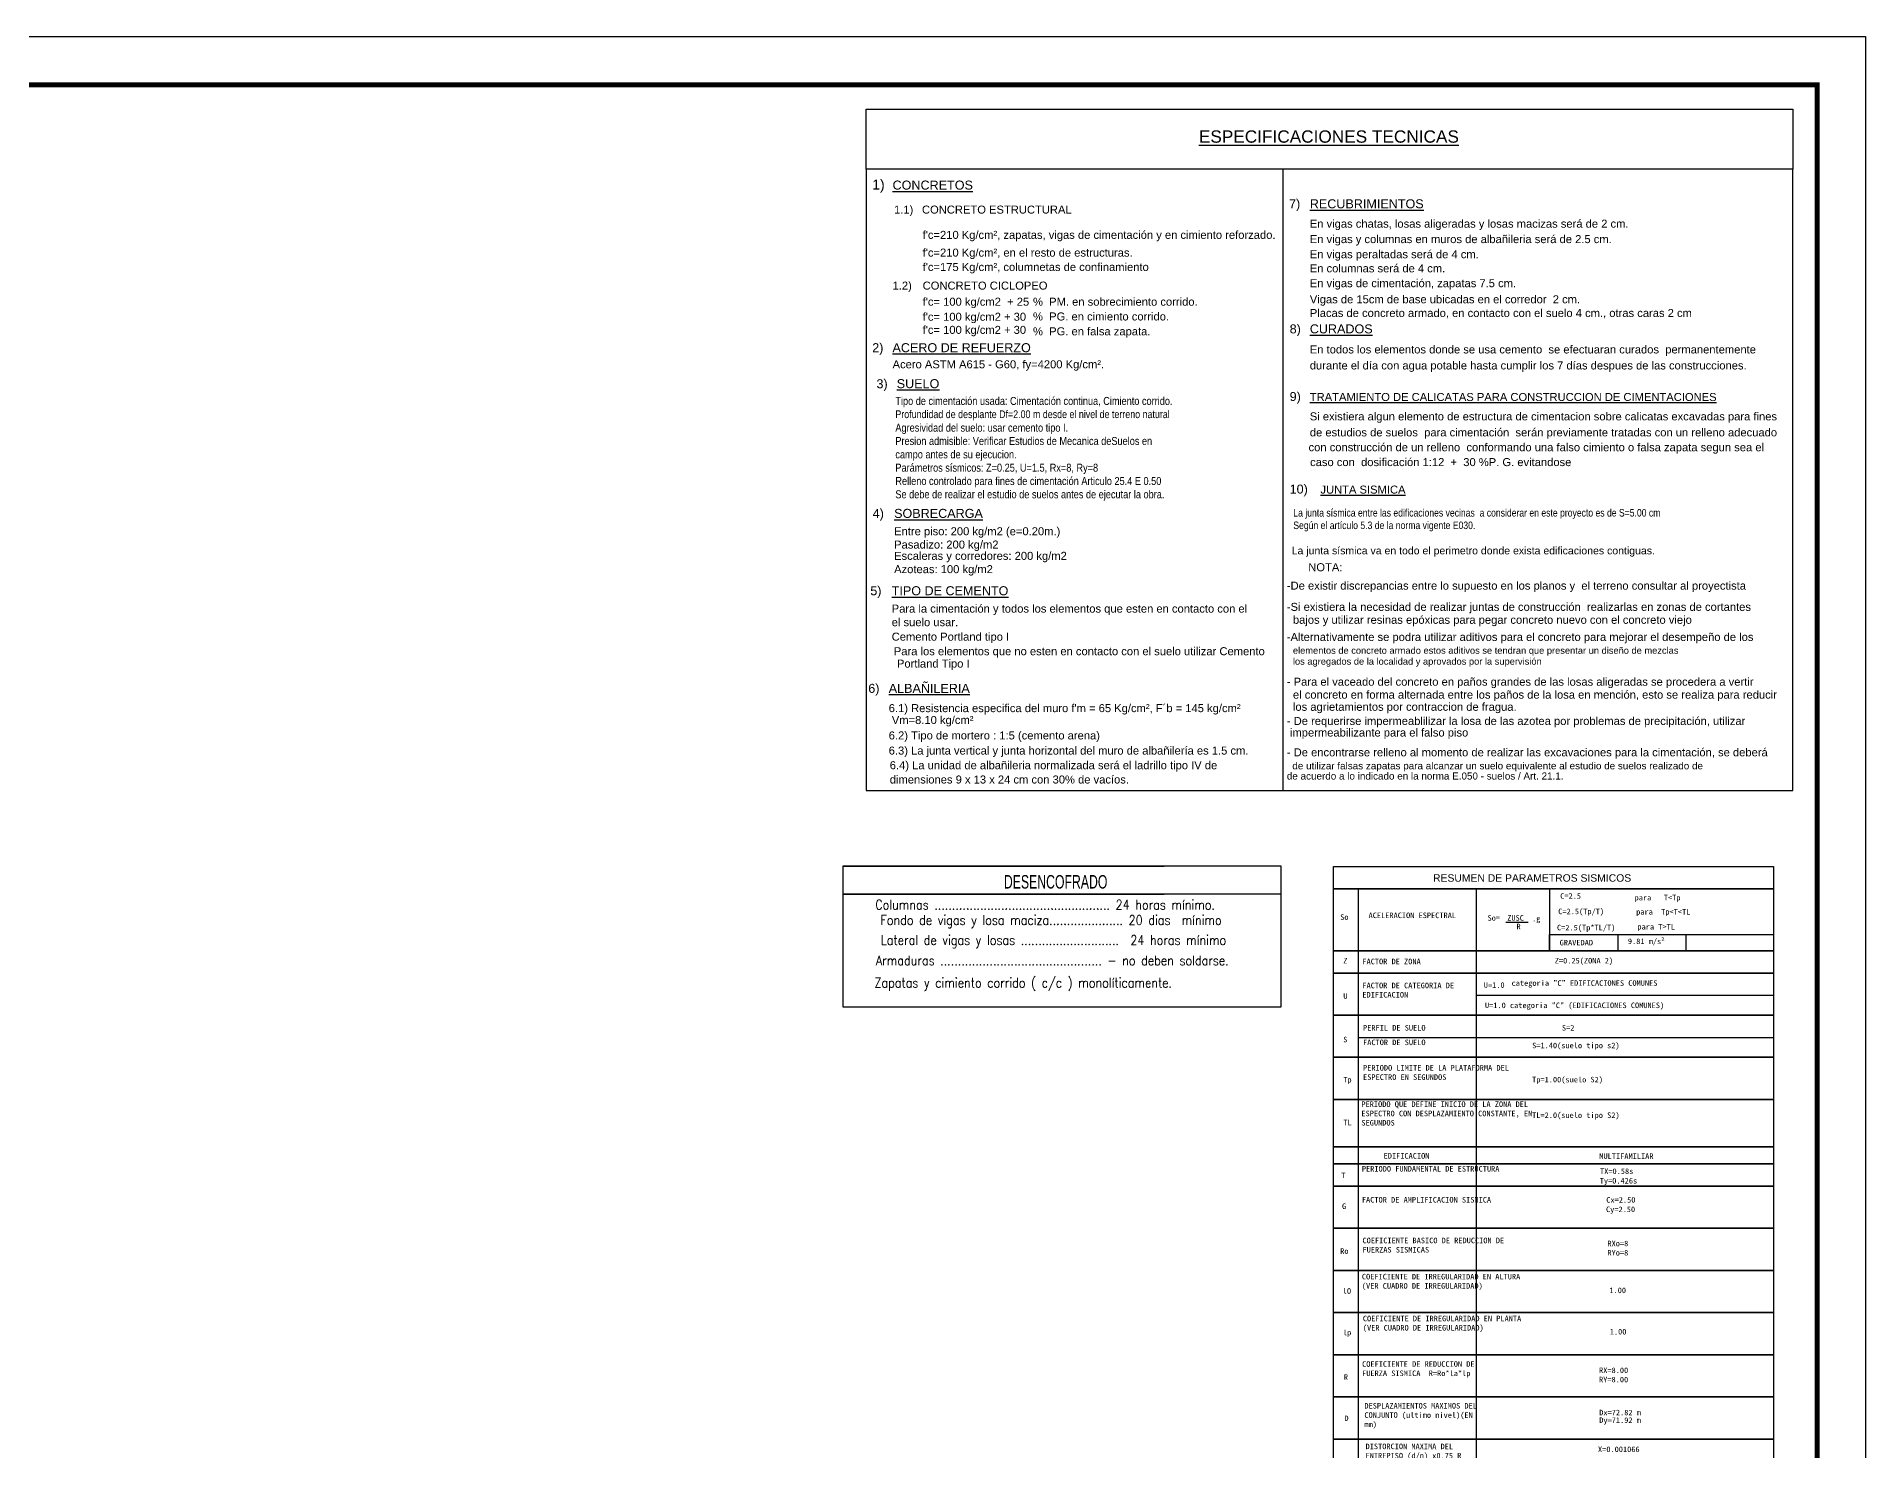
# Model space of a CAD drawing. Header units: millimetres. Extents: x 0 to 86.9, y -0.5 to 29.7.
# Drawn here: x 67.99 to 86.95, y 14.51 to 29.17 of the extents above; entities that cross this region are included whole.
import ezdxf
from ezdxf.enums import TextEntityAlignment as Align

# ---------------------------------------------------------------- set-up
doc = ezdxf.new("R2010")
doc.units = ezdxf.units.MM
for name, color, linetype in [('.D1 Texto', 7, 'Continuous'), ('.N1 Cuadros', 253, 'Continuous'), ('00 AR_Muro Bajo', 7, 'Continuous'), ('CEM_02', 2, 'Continuous'), ('CEM_TEXTOS 1', 3, 'Continuous'), ('CEM_TEXTOS 3', 6, 'Continuous'), ('MEMBR', 250, 'Continuous')]:
    doc.layers.add(name, color=color, linetype=linetype)
doc.styles.add('ARIAL', font='arial')
doc.styles.add('arialblak', font='arialblak')
doc.styles.add('BIL', font='arial', dxfattribs={"width": 0.82})
doc.styles.add('LETRAS', font='arial')
doc.styles.add('llamada 50', font='romans', dxfattribs={"width": 0.85})
doc.styles.get("Standard").update_dxf_attribs({"font": 'SimKai'})

# ---------------------------------------------------------------- blocks, each defined once
blk = doc.blocks.new('PLT_418')
at = {"layer": '.N1 Cuadros'}
for p, q in [((2496.154, 1422.775), (2496.411, 1422.775)), ((2496.411, 1422.775), (2496.411, 1420.155)), ((2498.395, 1422.775), (2498.395, 1422.134)), ((2497.943, 1422.431), (2498.172, 1422.431)), ((2497.635, 1421.673), (2500.716, 1421.673)), ((2496.411, 1421.235), (2500.716, 1421.235)), ((2496.411, 1420.155), (2496.411, 1416.185)), ((2498.142, 1419.924), (2498.648, 1419.924)), ((2499.155, 1419.924), (2499.661, 1419.924)), ((2500.167, 1419.924), (2500.674, 1419.924)), ((2496.154, 1416.185), (2500.716, 1416.185))]:
    blk.add_line(p, q, dxfattribs=at)
for points in [[(2496.154, 1423.006), (2500.716, 1423.006), (2500.716, 1422.775), (2496.154, 1422.775)], [(2496.154, 1422.775), (2500.716, 1422.775), (2500.716, 1422.134), (2496.154, 1422.134)], [(2496.154, 1422.134), (2500.716, 1422.134), (2500.716, 1421.903), (2496.154, 1421.903)], [(2496.154, 1421.903), (2500.716, 1421.903), (2500.716, 1421.466), (2496.154, 1421.466)], [(2496.154, 1421.466), (2500.716, 1421.466), (2500.716, 1421.029), (2496.154, 1421.029)], [(2496.154, 1421.029), (2500.716, 1421.029), (2500.716, 1420.592), (2496.154, 1420.592)], [(2496.154, 1420.592), (2500.716, 1420.592), (2500.716, 1420.1), (2496.154, 1420.1)], [(2496.154, 1420.1), (2500.716, 1420.1), (2500.716, 1419.924), (2496.154, 1419.924)], [(2496.154, 1419.924), (2500.717, 1419.924), (2500.717, 1419.694), (2496.154, 1419.694)], [(2496.154, 1419.694), (2500.716, 1419.694), (2500.716, 1419.256), (2496.154, 1419.256)], [(2496.154, 1419.256), (2500.716, 1419.256), (2500.716, 1418.819), (2496.154, 1418.819)], [(2496.154, 1418.819), (2500.716, 1418.819), (2500.716, 1418.382), (2496.154, 1418.382)], [(2496.154, 1418.382), (2500.716, 1418.382), (2500.716, 1417.945), (2496.154, 1417.945)], [(2496.154, 1417.945), (2500.716, 1417.945), (2500.716, 1417.508), (2496.154, 1417.508)], [(2496.154, 1417.508), (2500.716, 1417.508), (2500.716, 1417.071), (2496.154, 1417.071)], [(2496.154, 1417.071), (2500.716, 1417.071), (2500.716, 1416.634), (2496.154, 1416.634)], [(2496.86, 1416.634), (2500.716, 1416.634), (2500.716, 1416.403), (2496.86, 1416.403)], [(2496.859, 1416.403), (2500.716, 1416.403), (2500.716, 1416.185), (2496.859, 1416.185)]]:
    blk.add_lwpolyline(points, close=True, dxfattribs=at)
for points in [[(2496.844, 1422.775), (2497.635, 1422.775), (2497.635, 1416.185)], [(2498.395, 1422.134), (2498.395, 1422.304), (2500.716, 1422.304)], [(2498.395, 1422.304), (2499.104, 1422.304), (2499.104, 1422.134), (2499.813, 1422.134), (2499.813, 1422.304)], [(2496.154, 1416.185), (2496.154, 1416.634), (2500.716, 1416.634), (2500.716, 1416.185)]]:
    blk.add_lwpolyline(points, dxfattribs=at)
at = {"layer": '.D1 Texto', "insert": (2497.187, 1422.927), "char_height": 0.07694, "width": 3.14559, "attachment_point": 1, "style": 'ARIAL'}
blk.add_mtext('RESUMEN DE PARAMETROS SISMICOS', dxfattribs=at)
at = {"layer": '.D1 Texto', "attachment_point": 1}
for s, insert, char_height, width in [('C=2.5(Tp/T)', (2498.485, 1422.571), 0.05775, 1.13052), ('C=2.5', (2498.505, 1422.731), 0.0577, 1.13052), ('para   T<Tp', (2499.277, 1422.714), 0.05775, 1.13052), ('para  Tp<T<TL', (2499.293, 1422.567), 0.05775, 1.13052), ('So', (2496.224, 1422.512), 0.0577, 1.13052), ('ACELERACION ESPECTRAL', (2496.518, 1422.53), 0.05775, 1.13052), ('So=', (2497.752, 1422.503), 0.0577, 1.13052), ('ZUSC', (2497.956, 1422.503), 0.0577, 1.13052), ('R', (2498.052, 1422.415), 0.0577, 1.13052), ('.g', (2498.213, 1422.496), 0.0577, 1.13052), ('C=2.5(Tp*TL/T)', (2498.472, 1422.403), 0.05775, 1.13052), ('para T>TL', (2499.306, 1422.412), 0.0577, 1.13052), ('GRAVEDAD', (2498.5, 1422.247), 0.0577, 1.13052), ('9.81 m/s²', (2499.207, 1422.261), 0.0577, 1.13052), ('Z', (2496.256, 1422.06), 0.0577, 1.13052), ('FACTOR DE ZONA', (2496.454, 1422.052), 0.05775, 1.13052), ('Z=0.25(ZONA 2)', (2498.449, 1422.06), 0.05775, 1.13052), ('FACTOR DE CATEGORIA DE EDIFICACION', (2496.454, 1421.803), 0.05775, 1.13052), ('U=1.0 ', (2497.713, 1421.807), 0.0577, 1.13052), ('categoria "C" EDIFICACIONES COMUNES  ', (2498.001, 1421.828), 0.05775, 2.60461), ('U', (2496.256, 1421.692), 0.0577, 1.13052), ('U=1.0 categoria "C" (EDIFICACIONES COMUNES)', (2497.725, 1421.597), 0.05775, 3.99792), ('S', (2496.256, 1421.242), 0.0577, 1.13052), ('PERFIL DE SUELO', (2496.461, 1421.364), 0.05775, 1.13052), ('S=2', (2498.523, 1421.364), 0.0577, 1.13052), ('FACTOR DE SUELO', (2496.461, 1421.213), 0.05775, 1.13052), ('S=1.40(suelo tipo s2)', (2498.214, 1421.181), 0.05775, 1.64864), ('PERIODO LIMITE DE LA PLATAFORMA DEL ESPECTRO EN SEGUNDOS', (2496.461, 1420.949), 0.05775, 1.58489), ('Tp', (2496.256, 1420.826), 0.0577, 1.13052), ('Tp=1.00(suelo S2)', (2498.214, 1420.827), 0.05775, 1.13052), ('PERIODO QUE DEFINE INICIO DE LA ZONA DEL ESPECTRO CON DESPLAZAMIENTO CONSTANTE, EN SEGUNDOS', (2496.444, 1420.572), 0.05775, 1.65226), ('TL', (2496.256, 1420.383), 0.0577, 1.13052), ('TL=2.0(suelo tipo S2)', (2498.214, 1420.458), 0.05775, 1.13052), ('PERIODO FUNDAMENTAL DE ESTRUCTURA', (2496.449, 1419.902), 0.05775, 2.02774), ('EDIFICACION ', (2496.674, 1420.036), 0.05775, 0.68174), ('MULTIFAMILIAR', (2498.911, 1420.033), 0.05775, 0.68174), ('T', (2496.235, 1419.834), 0.0577, 1.13052), ('Ty=0.426s', (2498.915, 1419.778), 0.0577, 0.68174), ('TX=0.58s', (2498.918, 1419.877), 0.0577, 0.68174), ('FACTOR DE AMPLIFICACION SISMICA', (2496.449, 1419.581), 0.05775, 1.59357), ('Cx=2.50 ', (2498.983, 1419.58), 0.0577, 0.68174), ('G', (2496.243, 1419.514), 0.0577, 1.13052), ('Cy=2.50', (2498.98, 1419.482), 0.0577, 0.68174), ('COEFICIENTE BASICO DE REDUCCION DE FUERZAS SISMICAS', (2496.455, 1419.159), 0.05775, 1.59357), ('Ro', (2496.224, 1419.049), 0.0577, 1.13052), ('COEFICIENTE DE IRREGULARIDAD EN ALTURA (VER CUADRO DE IRREGULARIDAD)', (2496.449, 1418.784), 0.05775, 1.59357), ('lO', (2496.251, 1418.635), 0.0577, 1.13052), ('1.00', (2499.015, 1418.642), 0.0577, 0.68174), ('lp', (2496.253, 1418.204), 0.0577, 1.13052), ('COEFICIENTE DE IRREGULARIDAD EN PLANTA (VER CUADRO DE IRREGULARIDAD)', (2496.459, 1418.35), 0.05775, 1.59357), ('1.00', (2499.019, 1418.213), 0.0577, 0.68174), ('COEFICIENTE DE REDUCCION DE FUERZA SISMICA  R=Ro*la*lp', (2496.451, 1417.878), 0.05775, 1.13052), ('R', (2496.262, 1417.743), 0.0577, 1.13052), ('DESPLAZAMIENTOS MAXIMOS DEL CONJUNTO (ultimo nivel)(EN mm)', (2496.475, 1417.445), 0.05775, 1.13052), ('D', (2496.268, 1417.315), 0.0577, 1.13052), ('Dx=72.82 m', (2498.91, 1417.375), 0.0577, 1.13712), ('Dy=71.92 m', (2498.91, 1417.296), 0.0577, 1.11234), ('DISTORCION MAXIMA DEL ENTREPISO (d/n) x0.75 R', (2496.487, 1417.024), 0.05775, 1.13052), ('X=0.001066', (2498.897, 1416.994), 0.0577, 0.68174), ('S', (2496.255, 1416.85), 0.0577, 1.13052), ('Y=0.001049', (2498.906, 1416.784), 0.0577, 0.68174), ('ANALISIS DINAMICO', (2496.883, 1416.596), 0.05775, 0.69599), ('VX=73.47 Tn', (2498.889, 1416.591), 0.05775, 0.96445), ('VY=73.52Tn', (2498.894, 1416.511), 0.0577, 0.77559), ('V', (2496.255, 1416.315), 0.0577, 1.13052), ('CORTANTE BASAL', (2496.423, 1416.448), 0.05775, 0.42732), ('ANALISIS ESTATICO', (2496.884, 1416.368), 0.05775, 0.72219), ('VX=-91.32 Tn', (2498.889, 1416.366), 0.05775, 1.00003), ('VY=-91.37 Tn', (2498.894, 1416.285), 0.05775, 1.21381)]:
    blk.add_mtext(s, dxfattribs=dict(at, insert=insert, char_height=char_height, width=width))
at = {"layer": '.D1 Texto', "char_height": 0.0577, "attachment_point": 1}
for s, insert in [('RXo=8', (2498.995, 1419.128)), ('RYo=8', (2498.995, 1419.032)), ('RX=8.00', (2498.908, 1417.813)), ('RY=8.00', (2498.908, 1417.717))]:
    blk.add_mtext(s, dxfattribs=dict(at, insert=insert))
blk = doc.blocks.new('PLT_ET')
for p, q in [((2922.446, 1599.947), (2922.446, 1600.569)), ((2922.446, 1600.569), (2932.055, 1600.569)), ((2932.055, 1600.569), (2932.055, 1599.947))]:
    blk.add_line(p, q)
for points in [[(2922.446, 1593.504), (2932.055, 1593.504), (2932.055, 1599.947), (2922.446, 1599.947)], [(2926.769, 1593.504), (2932.055, 1593.504), (2932.055, 1599.947), (2926.769, 1599.947)]]:
    blk.add_lwpolyline(points, close=True)
at = {"style": 'arialblak'}
blk.add_text('%%UESPECIFICACIONES TECNICAS', height=0.12771, dxfattribs=at).set_placement((2927.245, 1600.285), align=Align.MIDDLE_CENTER)
for s, height, style, p in [('1) ', 0.1037, 'arialblak', (2922.51, 1599.735)), ('%%UCONCRETOS', 0.09334, 'arialblak', (2922.721, 1599.735)), ('1.1) ', 0.083, 'arialblak', (2922.736, 1599.486)), ('CONCRETO ESTRUCTURAL', 0.08297, 'arialblak', (2923.026, 1599.486)), ('7) ', 0.0933, 'arialblak', (2926.832, 1599.541)), ('%%URECUBRIMIENTOS', 0.09334, 'arialblak', (2927.047, 1599.541)), ("f'c=210 Kg/cm², zapatas, vigas de cimentación y en cimiento reforzado.", 0.08297, 'BIL', (2923.033, 1599.224)), ('En vigas chatas, losas aligeradas y losas macizas será de 2 cm.', 0.08297, 'BIL', (2927.047, 1599.34)), ("f'c=210 Kg/cm², en el resto de estructuras.", 0.08297, 'BIL', (2923.033, 1599.04)), ('En vigas y columnas en muros de albañileria será de 2.5 cm.', 0.08297, 'BIL', (2927.047, 1599.18)), ('En vigas peraltadas será de 4 cm.', 0.08297, 'BIL', (2927.047, 1599.023)), ("f'c=175 Kg/cm², columnetas de confinamiento", 0.08297, 'BIL', (2923.033, 1598.891)), ('En columnas será de 4 cm.', 0.08297, 'BIL', (2927.047, 1598.877)), ('1.2) ', 0.083, 'arialblak', (2922.721, 1598.698)), ('CONCRETO CICLOPEO', 0.08297, 'arialblak', (2923.033, 1598.698)), ('En vigas de cimentación, zapatas 7.5 cm.', 0.08297, 'BIL', (2927.047, 1598.723)), ("f'c= 100 kg/cm2  + 25 ", 0.08297, 'BIL', (2923.033, 1598.531)), ('%  PM. en sobrecimiento corrido.', 0.08297, 'BIL', (2924.177, 1598.531)), ('Vigas de 15cm de base ubicadas en el corredor  2 cm.', 0.08297, 'BIL', (2927.047, 1598.556)), ("f'c= 100 kg/cm2 + 30 ", 0.08297, 'BIL', (2923.033, 1598.375)), ('%  PG. en cimiento corrido.', 0.08297, 'BIL', (2924.177, 1598.378)), ('8) ', 0.0933, 'arialblak', (2926.838, 1598.244)), ('%%UCURADOS', 0.0933, 'arialblak', (2927.047, 1598.244)), ('Placas de concreto armado, en contacto con el suelo 4 cm., otras caras 2 cm', 0.08297, 'BIL', (2927.047, 1598.414)), ('2) ', 0.0933, 'arialblak', (2922.51, 1598.049)), ('%%UACERO DE REFUERZO', 0.09334, 'arialblak', (2922.72, 1598.049)), ("f'c= 100 kg/cm2 + 30 ", 0.08297, 'BIL', (2923.033, 1598.239)), ('%  PG. en falsa zapata.', 0.08297, 'BIL', (2924.177, 1598.224)), ('Acero ASTM A615 - G60, fy=4200 Kg/cm².', 0.08297, 'BIL', (2922.721, 1597.882)), ('durante el día con agua potable hasta cumplir los 7 días despues de las construcciones.', 0.08297, 'BIL', (2927.047, 1597.87)), ('En todos los elementos donde se usa cemento  se efectuaran curados  permanentemente               ', 0.08297, 'BIL', (2927.047, 1598.036)), ('3)', 0.0933, 'arialblak', (2922.554, 1597.675)), ('%%USUELO', 0.0933, 'arialblak', (2922.764, 1597.676)), ('9) ', 0.0933, 'arialblak', (2926.838, 1597.543)), ('%%UTRATAMIENTO DE CALICATAS PARA CONSTRUCCION DE CIMENTACIONES', 0.08297, 'arialblak', (2927.047, 1597.543)), ('Si existiera algun elemento de estructura de cimentacion sobre calicatas excavadas para fines ', 0.08297, 'BIL', (2927.047, 1597.342)), ('de estudios de suelos  para cimentación  serán previamente tratadas con un relleno adecuado', 0.08297, 'BIL', (2927.047, 1597.176)), (' con construcción de un relleno  conformando una falso cimiento o falsa zapata segun sea el ', 0.08297, 'BIL', (2927.002, 1597.022)), ('caso con  dosificación 1:12  +  30 %P. G. evitandose ', 0.08297, 'BIL', (2927.05, 1596.868)), ('10) ', 0.0933, 'arialblak', (2926.838, 1596.583)), ('%%UJUNTA SISMICA', 0.08297, 'arialblak', (2927.157, 1596.583)), ('4) ', 0.0933, 'arialblak', (2922.515, 1596.331)), ('%%USOBRECARGA', 0.09334, 'arialblak', (2922.737, 1596.331)), ('Entre piso: 200 kg/m2 (e=0.20m.)', 0.08297, 'BIL', (2922.737, 1596.151)), ('Pasadizo: 200 kg/m2 ', 0.08297, 'BIL', (2922.737, 1596.013)), ('Escaleras y corredores: 200 kg/m2 ', 0.08297, 'BIL', (2922.737, 1595.896)), ('La junta sísmica va en todo el perimetro donde exista edificaciones contiguas.', 0.07799, 'BIL', (2926.859, 1595.953)), ('Azoteas: 100 kg/m2 ', 0.08297, 'BIL', (2922.737, 1595.758)), ('NOTA:', 0.083, 'arialblak', (2927.031, 1595.778)), ('5) ', 0.0933, 'arialblak', (2922.49, 1595.529)), ('%%UTIPO DE CEMENTO', 0.09334, 'arialblak', (2922.712, 1595.529)), ('-De existir discrepancias entre lo supuesto en los planos y  el terreno consultar al proyectista', 0.08297, 'BIL', (2926.809, 1595.587)), ('Para la cimentación y todos los elementos que esten en contacto con el ', 0.08297, 'BIL', (2922.712, 1595.349)), ('-Si existiera la necesidad de realizar juntas de construcción  realizarlas en zonas de cortantes', 0.08297, 'BIL', (2926.809, 1595.367)), ('bajos y utilizar resinas epóxicas para pegar concreto nuevo con el concreto viejo', 0.08297, 'BIL', (2926.872, 1595.233)), ('el suelo usar.', 0.08297, 'BIL', (2922.712, 1595.208)), ('Cemento Portland tipo I', 0.08297, 'BIL', (2922.712, 1595.058)), ('-Alternativamente se podra utilizar aditivos para el concreto para mejorar el desempeño de los ', 0.08297, 'BIL', (2926.809, 1595.055)), ('Para los elementos que no esten en contacto con el suelo utilizar Cemento', 0.08297, 'BIL', (2922.734, 1594.907)), ('elementos de concreto armado estos aditivos se tendran que presentar un diseño de mezclas ', 0.06892, 'BIL', (2926.872, 1594.922)), (' Portland Tipo I', 0.08297, 'BIL', (2922.734, 1594.779)), ('los agregados de la localidad y aprovados por la supervisión', 0.06892, 'BIL', (2926.872, 1594.809)), ('6) ', 0.0933, 'arialblak', (2922.469, 1594.517)), ('%%UALBAÑILERIA', 0.09334, 'arialblak', (2922.681, 1594.517)), ('- Para el vaceado del concreto en paños grandes de las losas aligeradas se procedera a vertir ', 0.08297, 'BIL', (2926.809, 1594.591)), ('el concreto en forma alternada entre los paños de la losa en mención, esto se realiza para reducir ', 0.08297, 'BIL', (2926.872, 1594.457)), ("6.1) Resistencia especifica del muro f'm = 65 Kg/cm², F´b = 145 kg/cm² ", 0.08297, 'BIL', (2922.681, 1594.317)), ('los agrietamientos por contraccion de fragua.', 0.08297, 'BIL', (2926.872, 1594.331)), (' Vm=8.10 kg/cm²', 0.08297, 'BIL', (2922.681, 1594.194)), ('- De requerirse impermeablilizar la losa de las azotea por problemas de precipitación, utilizar', 0.08297, 'BIL', (2926.809, 1594.184)), ('6.2) Tipo de mortero : 1:5 (cemento arena)', 0.08297, 'BIL', (2922.681, 1594.034)), (' impermeabilizante para el falso piso', 0.08297, 'BIL', (2926.809, 1594.064)), ('6.3) La junta vertical y junta horizontal del muro de albañilería es 1.5 cm.', 0.08297, 'BIL', (2922.681, 1593.877)), ('6.4) La unidad de albañileria normalizada será el ladrillo tipo IV de ', 0.08297, 'BIL', (2922.692, 1593.725)), ('- De encontrarse relleno al momento de realizar las excavaciones para la cimentación, se deberá ', 0.08297, 'BIL', (2926.809, 1593.859)), ('  de utilizar falsas zapatas para alcanzar un suelo equivalente al estudio de suelos realizado de ', 0.07331, 'BIL', (2926.809, 1593.724)), ('dimensiones 9 x 13 x 24 cm con 30%%% de vacíos.', 0.08297, 'BIL', (2922.692, 1593.577)), ('de acuerdo a lo indicado en la norma E.050 - suelos / Art. 21.1.', 0.07331, 'BIL', (2926.809, 1593.618))]:
    blk.add_text(s, height=height, dxfattribs=dict(style=style)).set_placement(p)
at = {"attachment_point": 1, "style": 'BIL'}
for s, insert, char_height in [('Tipo de cimentación usada: Cimentación continua, Cimiento corrido.', (2922.75, 1597.585), 0.08297), ('Profundidad de desplante Df=2.00 m desde el nivel de terreno natural', (2922.75, 1597.446), 0.08043), ('Agresividad del suelo: usar cemento tipo I.', (2922.75, 1597.308), 0.08297), ('campo antes de su ejecucion.', (2922.75, 1597.031), 0.08297), ('Presion admisible: Verificar Estudios de Mecanica deSuelos en', (2922.75, 1597.17), 0.08297), ('Parámetros sísmicos: Z=0.25, U=1.5, Rx=8, Ry=8', (2922.75, 1596.893), 0.08297), ('Relleno controlado para fines de cimentación Articulo 25.4 E 0.50', (2922.75, 1596.755), 0.08297), ('Se debe de realizar el estudio de suelos antes de ejecutar la obra.', (2922.75, 1596.617), 0.08297)]:
    blk.add_mtext(s, dxfattribs=dict(at, insert=insert, char_height=char_height))
at = {"insert": (2926.876, 1596.423), "char_height": 0.07799, "width": 4.4459, "attachment_point": 1, "style": 'BIL'}
blk.add_mtext('La junta sísmica entre las edificaciones vecinas  a considerar en este proyecto es de S=5.00 cm{\\C2;\\P}Según el artículo 5.3 de la norma vigente E030.', dxfattribs=at)
blk = doc.blocks.new('PLT_TRE')
at = {"layer": 'CEM_02'}
for points in [[(3414.817, 1573.957), (3414.817, 1572.497), (3419.362, 1572.497), (3419.362, 1573.957), (3414.817, 1573.957), (3418.148, 1573.957)], [(3419.362, 1573.667), (3414.817, 1573.667), (3418.148, 1573.667)]]:
    blk.add_lwpolyline(points, dxfattribs=at)
at = {"layer": 'CEM_TEXTOS 1', "color": 7, "style": 'LETRAS', "width": 0.65}
blk.add_text('DESENCOFRADO', height=0.14, dxfattribs=at).set_placement((3416.486, 1573.724))
at = {"layer": 'CEM_TEXTOS 3', "color": 7, "style": 'llamada 50', "width": 0.85}
for s, p in [('Columnas .................................................. 24 horas mínimo.', (3416.914, 1573.557)), ('Fondo de vigas y losa maciza..................... 20 dias  mínimo', (3416.976, 1573.397)), ('Lateral de vigas y losas ............................  24 horas mínimo', (3417.001, 1573.189)), ('Armaduras .............................................. - no deben soldarse.', (3416.988, 1572.978)), ('Zapatas y cimiento corrido ( c/c ) monolíticamente.', (3416.687, 1572.747))]:
    blk.add_text(s, height=0.1, dxfattribs=at).set_placement(p, align=Align.MIDDLE_CENTER)

msp = doc.modelspace()

# ---------------------------------------------------------------- linework, layer by layer
at = {"color": 6}
msp.add_lwpolyline([(44.949, 29.168), (86.949, 29.168), (86.949, -0.532), (44.949, -0.532)], close=True, dxfattribs=at)
at = {"layer": 'MEMBR', "color": 7, "ltscale": 0.025, "const_width": 0.0499}
msp.add_lwpolyline([(45.449, 28.668), (86.449, 28.668), (86.449, -0.032), (45.449, -0.032)], close=True, dxfattribs=at)

# ---------------------------------------------------------------- block references
at = {"layer": '.D1 Texto'}
msp.add_blockref('PLT_ET', (-2845.859, -1572.153), dxfattribs=at)
msp.add_blockref('PLT_TRE', (-3338.47, -1553.389))
at = {"layer": '00 AR_Muro Bajo', "color": 3}
msp.add_blockref('PLT_418', (-2414.721, -1402.444), dxfattribs=at)

doc.saveas('drawing.dxf')
